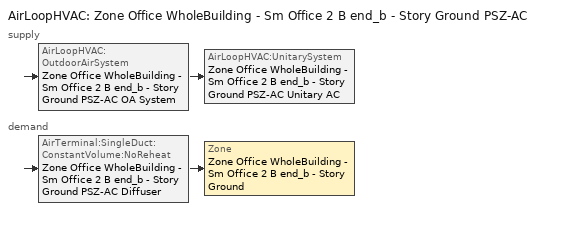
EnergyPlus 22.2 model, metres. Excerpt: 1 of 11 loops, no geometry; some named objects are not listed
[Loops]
AirLoopHVAC 'Zone Office WholeBuilding - Sm Office 2 B end_b - Story Ground PSZ-AC'
 supply: AirLoopHVAC:OutdoorAirSystem 'Zone Office WholeBuilding - Sm Office 2 B end_b - Story Ground PSZ-AC OA System' > AirLoopHVAC:UnitarySystem 'Zone Office WholeBuilding - Sm Office 2 B end_b - Story Ground PSZ-AC Unitary AC'
 demand: AirTerminal:SingleDuct:ConstantVolume:NoReheat 'Zone Office WholeBuilding - Sm Office 2 B end_b - Story Ground PSZ-AC Diffuser' > Zone 'Zone Office WholeBuilding - Sm Office 2 B end_b - Story Ground'
[ZoneControl:Thermostat]
Zone Office WholeBuilding - Sm Office 2 B end_b - Story Ground Thermostat: Zone or ZoneList=Zone Office WholeBuilding - Sm Office 2 B end_b - Story Ground; Control Type Schedule=Zone Office WholeBuilding - Sm Office 2 B end_b - Story Ground Thermostat Schedule; Control 1=Office WholeBuilding - Sm Office 2 - 90.1-2010 Thermostat 5; Temperature Difference Between Cutout And Setpoint {deltaC}=0
[ThermostatSetpoint:DualSetpoint]
Office WholeBuilding - Sm Office 2 - 90.1-2010 Thermostat 5: Heating Setpoint Temperature Schedule=OfficeSmall HTGSETP_SCH_NO_OPTIMUM; Cooling Setpoint Temperature Schedule=OfficeSmall CLGSETP_SCH_NO_OPTIMUM
[AirTerminal:SingleDuct:ConstantVolume:NoReheat]
Zone Office WholeBuilding - Sm Office 2 B end_b - Story Ground PSZ-AC Diffuser: Availability Schedule=Always On Discrete; Maximum Air Flow Rate {m3/s}=AutoSize
[Zone equipment]
Zone Office WholeBuilding - Sm Office 2 B end_b - Story Ground: Zone Office WholeBuilding - Sm Office 2 B end_b - Story Ground PSZ-AC Diffuser
[Sizing:Zone]
Zone Office WholeBuilding - Sm Office 2 B end_b - Story Ground: Zone Cooling Design Supply Air Temperature Input Method=SupplyAirTemperature; Zone Cooling Design Supply Air Temperature {C}=12.7778; Zone Cooling Design Supply Air Temperature Difference {deltaC}=11.11; Zone Heating Design Supply Air Temperature Input Method=SupplyAirTemperature; Zone Heating Design Supply Air Temperature {C}=50; Zone Heating Design Supply Air Temperature Difference {deltaC}=11.11; Zone Cooling Design Supply Air Humidity Ratio {kgWater/kgDryAir}=0.0085; Zone Heating Design Supply Air Humidity Ratio {kgWater/kgDryAir}=0.008; Design Specification Outdoor Air Object=Zone Office WholeBuilding - Sm Office 2 B end_b - Story Ground DSOA Space List; Cooling Design Air Flow Method=DesignDay; Cooling Design Air Flow Rate {m3/s}=0; Cooling Minimum Air Flow per Zone Floor Area {m3/s-m2}=0.000762; Cooling Minimum Air Flow {m3/s}=0; Cooling Minimum Air Flow Fraction=0; Heating Design Air Flow Method=DesignDay; Heating Design Air Flow Rate {m3/s}=0; Heating Maximum Air Flow per Zone Floor Area {m3/s-m2}=0.002032; Heating Maximum Air Flow {m3/s}=0.141576; Heating Maximum Air Flow Fraction=0.3; Account for Dedicated Outdoor Air System=No; Zone Load Sizing Method=Sensible Load Only No Latent Load; Zone Latent Cooling Design Supply Air Humidity Ratio Input Method=HumidityRatioDifference; Zone Cooling Design Supply Air Humidity Ratio Difference {kgWater/kgDryAir}=0.005; Zone Latent Heating Design Supply Air Humidity Ratio Input Method=HumidityRatioDifference; Zone Humidification Design Supply Air Humidity Ratio Difference {kgWater/kgDryAir}=0.005
[Controller:MechanicalVentilation]
Controller Mechanical Ventilation 6: Availability Schedule=Zone Office WholeBuilding - Sm Office 2 B end_b - Story Ground PSZ-AC Occ Sch; Demand Controlled Ventilation=No; System Outdoor Air Method=ZoneSum; Zone or ZoneList Name 1=Zone Office WholeBuilding - Sm Office 2 B end_b - Story Ground; Design Specification Outdoor Air Object Name 1=Office WholeBuilding - Sm Office 2 Ventilation
[DesignSpecification:OutdoorAir]
Office WholeBuilding - Sm Office 2 Ventilation: Outdoor Air Method=Sum; Outdoor Air Flow per Person {m3/s-person}=0; Outdoor Air Flow per Zone Floor Area {m3/s-m2}=0.0004318; Outdoor Air Flow per Zone {m3/s}=0; Outdoor Air Flow Air Changes per Hour {1/hr}=0
[DesignSpecification:OutdoorAir:SpaceList]
Zone Office WholeBuilding - Sm Office 2 B end_b - Story Ground DSOA Space List: Space Name 1=Office WholeBuilding - Sm Office 2 B end_b - Story Ground; Space Design Specification Outdoor Air Object Name 1=Office WholeBuilding - Sm Office 2 Ventilation
[AirLoopHVAC]
Zone Office WholeBuilding - Sm Office 2 B end_b - Story Ground PSZ-AC: Design Supply Air Flow Rate {m3/s}=AutoSize; Design Return Air Flow Fraction of Supply Air Flow=1
[Sizing:System]
Zone Office WholeBuilding - Sm Office 2 B end_b - Story Ground PSZ-AC: Type of Load to Size On=Sensible; Design Outdoor Air Flow Rate {m3/s}=Autosize; Central Heating Maximum System Air Flow Ratio=1; Preheat Design Temperature {C}=7.22222; Preheat Design Humidity Ratio {kgWater/kgDryAir}=0.008; Precool Design Temperature {C}=12.7778; Precool Design Humidity Ratio {kgWater/kgDryAir}=0.008; Central Cooling Design Supply Air Temperature {C}=12.7778; Central Heating Design Supply Air Temperature {C}=50; Type of Zone Sum to Use=Coincident; 100% Outdoor Air in Cooling=No; 100% Outdoor Air in Heating=No; Central Cooling Design Supply Air Humidity Ratio {kgWater/kgDryAir}=0.0085; Central Heating Design Supply Air Humidity Ratio {kgWater/kgDryAir}=0.008; Cooling Supply Air Flow Rate Method=DesignDay; Cooling Supply Air Flow Rate {m3/s}=0; Cooling Supply Air Flow Rate Per Floor Area {m3/s-m2}=0.00996765; Cooling Fraction of Autosized Cooling Supply Air Flow Rate=1; Cooling Supply Air Flow Rate Per Unit Cooling Capacity {m3/s-W}=3.94755e-05; Heating Supply Air Flow Rate Method=DesignDay; Heating Supply Air Flow Rate {m3/s}=0; Heating Supply Air Flow Rate Per Floor Area {m3/s-m2}=0.00996765; Heating Fraction of Autosized Heating Supply Air Flow Rate=1; Heating Fraction of Autosized Cooling Supply Air Flow Rate=1; Heating Supply Air Flow Rate Per Unit Heating Capacity {m3/s-W}=3.15882e-05; System Outdoor Air Method=ZoneSum; Zone Maximum Outdoor Air Fraction=1; Cooling Design Capacity Method=CoolingDesignCapacity; Cooling Design Capacity {W}=Autosize; Cooling Design Capacity Per Floor Area {W/m2}=234.7; Fraction of Autosized Cooling Design Capacity=1; Heating Design Capacity Method=HeatingDesignCapacity; Heating Design Capacity {W}=Autosize; Heating Design Capacity Per Floor Area {W/m2}=157; Fraction of Autosized Heating Design Capacity=1; Central Cooling Capacity Control Method=OnOff; Occupant Diversity=Autosize
[Controller:OutdoorAir]
Zone Office WholeBuilding - Sm Office 2 B end_b - Story Ground PSZ-AC OA System Controller: Minimum Outdoor Air Flow Rate {m3/s}=Autosize; Maximum Outdoor Air Flow Rate {m3/s}=Autosize; Economizer Control Type=NoEconomizer; Economizer Control Action Type=ModulateFlow; Economizer Maximum Limit Dry-Bulb Temperature {C}=28; Economizer Maximum Limit Enthalpy {J/kg}=64000; Lockout Type=LockoutWithHeating; Minimum Limit Type=FixedMinimum; Minimum Outdoor Air Schedule=Zone Office WholeBuilding - Sm Office 2 B end_b - Story Ground PSZ-AC Occ Sch; Maximum Fraction of Outdoor Air Schedule=ZoneOfficeWholeBuildingSmOffice2BendbStoryGroundPSZACmaxOASch; Mechanical Ventilation Controller=Controller Mechanical Ventilation 6; High Humidity Control=No; Control High Indoor Humidity Based on Outdoor Humidity Ratio=Yes; Heat Recovery Bypass Control Type=BypassWhenWithinEconomizerLimits
[SetpointManager:MixedAir]
Zone Office WholeBuilding - Sm Office 2 B end_b - Story Ground PSZ-AC Mixed Air Node OS Default SPM: Control Variable=Temperature; Setpoint Node or NodeList=Zone Office WholeBuilding - Sm Office 2 B end_b - Story Ground PSZ-AC Mixed Air Node
[AirLoopHVAC:UnitarySystem]
Zone Office WholeBuilding - Sm Office 2 B end_b - Story Ground PSZ-AC Unitary AC: Control Type=Load; Controlling Zone or Thermostat Location=Zone Office WholeBuilding - Sm Office 2 B end_b - Story Ground; Dehumidification Control Type=None; Availability Schedule=Outage Availability Schedule; Supply Fan=Zone Office WholeBuilding - Sm Office 2 B end_b - Story Ground PSZ-AC Fan; Fan Placement=DrawThrough; Supply Air Fan Operating Mode Schedule=Zone Office WholeBuilding - Sm Office 2 B end_b - Story Ground PSZ-AC Occ Sch; Heating Coil=Zone Office WholeBuilding - Sm Office 2 B end_b - Story Ground PSZ-AC Gas Htg Coil 29kBtu/hr 0.8 Thermal Eff; DX Heating Coil Sizing Ratio=1; Cooling Coil=Zone Office WholeBuilding - Sm Office 2 B end_b - Story Ground PSZ-AC 1spd DX AC Clg Coil 12kBtu/hr 13.0SEER; Use DOAS DX Cooling Coil=No; Minimum Supply Air Temperature {C}=2; Latent Load Control=SensibleOnlyLoadControl; Supplemental Heating Coil=Zone Office WholeBuilding - Sm Office 2 B end_b - Story Ground PSZ-AC No Heat; Cooling Supply Air Flow Rate {m3/s}=Autosize; Heating Supply Air Flow Rate {m3/s}=Autosize; No Load Supply Air Flow Rate {m3/s}=Autosize; Maximum Supply Air Temperature {C}=80; Maximum Outdoor Dry-Bulb Temperature for Supplemental Heater Operation {C}=21; Maximum Cycling Rate {cycles/hr}=2.5; Heat Pump Time Constant {s}=60; Fraction of On-Cycle Power Use=0.01; Heat Pump Fan Delay Time {s}=60; Ancillary On-Cycle Electric Power {W}=0; Ancillary Off-Cycle Electric Power {W}=0
[Fan:OnOff]
Zone Office WholeBuilding - Sm Office 2 B end_b - Story Ground PSZ-AC Fan: Availability Schedule=Always On Discrete; Fan Total Efficiency=0.55575; Pressure Rise {Pa}=622.722; Maximum Flow Rate {m3/s}=Autosize; Motor Efficiency=0.855; Motor In Airstream Fraction=1; Fan Power Ratio Function of Speed Ratio Curve=Fan On Off Power Curve 5; Fan Efficiency Ratio Function of Speed Ratio Curve=Fan On Off Efficiency Curve 5
[Coil:Heating:Fuel]
Zone Office WholeBuilding - Sm Office 2 B end_b - Story Ground PSZ-AC Gas Htg Coil 29kBtu/hr 0.8 Thermal Eff: Availability Schedule=Always On Discrete; Fuel Type=NaturalGas; Burner Efficiency=0.8; Nominal Capacity {W}=AutoSize; Parasitic Electric Load {W}=0; Parasitic Fuel Load {W}=0
[Coil:Cooling:DX:SingleSpeed]
Zone Office WholeBuilding - Sm Office 2 B end_b - Story Ground PSZ-AC 1spd DX AC Clg Coil 12kBtu/hr 13.0SEER: Availability Schedule=Always On Discrete; Gross Rated Total Cooling Capacity {W}=Autosize; Gross Rated Sensible Heat Ratio=Autosize; Gross Rated Cooling COP {W/W}=3.91157; Rated Air Flow Rate {m3/s}=Autosize; Rated Evaporator Fan Power Per Volume Flow Rate 2017 {W/(m3/s)}=773.3; Rated Evaporator Fan Power Per Volume Flow Rate 2023 {W/(m3/s)}=934.4; Total Cooling Capacity Function of Temperature Curve=PSZ-Fine Storage DX Coil Cap-FT; Total Cooling Capacity Function of Flow Fraction Curve=DX Coil Cap-FF; Energy Input Ratio Function of Temperature Curve=PSZ-AC DX Coil EIR-FT; Energy Input Ratio Function of Flow Fraction Curve=Split DX Coil EIR-FF; Part Load Fraction Correlation Curve=HPACCOOLPLFFPLR; Minimum Outdoor Dry-Bulb Temperature for Compressor Operation {C}=-25; Nominal Time for Condensate Removal to Begin {s}=0; Ratio of Initial Moisture Evaporation Rate and Steady State Latent Capacity=0; Maximum Cycling Rate {cycles/hr}=0; Latent Capacity Time Constant {s}=0; Condenser Type=AirCooled; Evaporative Condenser Effectiveness=0.9; Evaporative Condenser Air Flow Rate {m3/s}=Autosize; Evaporative Condenser Pump Rated Power Consumption {W}=Autosize; Crankcase Heater Capacity {W}=0; Maximum Outdoor Dry-Bulb Temperature for Crankcase Heater Operation {C}=10; Basin Heater Capacity {W/K}=0; Basin Heater Setpoint Temperature {C}=2
[Coil:Heating:Electric]
Zone Office WholeBuilding - Sm Office 2 B end_b - Story Ground PSZ-AC No Heat: Availability Schedule=Always Off Discrete; Efficiency=1; Nominal Capacity {W}=0
[SetpointManager:SingleZone:Reheat]
Zone Office WholeBuilding - Sm Office 2 B end_b - Story Ground Setpoint Manager SZ Reheat: Control Variable=Temperature; Minimum Supply Air Temperature {C}=12.7778; Maximum Supply Air Temperature {C}=50; Control Zone=Zone Office WholeBuilding - Sm Office 2 B end_b - Story Ground; Setpoint Node or NodeList=Zone Office WholeBuilding - Sm Office 2 B end_b - Story Ground PSZ-AC Supply Outlet Node
[Schedule:Day:Interval]
OfficeSmall HTGSETP_SCH_NO_OPTIMUM Default; autogen OfficeSmall HTGSETP_SCH_NO_OPTIMUM 0_day_sch: Average, 06:00, 18.3368, 19:00, 18.3368, 24:00, 18.3368
Schedule Day 241: No, 01:00, 3.0562, 02:00, 6.11233, 03:00, 9.16845, 04:00, 12.2246, 05:00, 15.2807, 06:00, 18.3368, 07:00, 18.3368, 08:00, 18.3368, 09:00, 18.3368, 10:00, 18.3368, 11:00, 18.3368, 12:00, 18.3368, 13:00, 18.3368, 14:00, 18.3368, 15:00, 18.3368, 16:00, 18.3368, 17:00, 0, 18:00, 0, 19:00, 0, 20:00, 0, 21:00, 0, 22:00, 0, 23:00, 0, 24:00, 0
Schedule Day 242; Schedule Day 243; Schedule Day 244; Schedule Day 245; Schedule Day 246; Schedule Day 247; Schedule Day 210; Schedule Day 211; Schedule Day 212; Schedule Day 213; Schedule Day 214; Schedule Day 215; Schedule Day 162; Schedule Day 163; Schedule Day 164; Schedule Day 165; Schedule Day 166; Schedule Day 167; Schedule Day 34; Schedule Day 35; Schedule Day 36; Schedule Day 37; Schedule Day 38; Schedule Day 39: No, 01:00, 0, 02:00, 0, 03:00, 0, 04:00, 0, 05:00, 0, 06:00, 0, 07:00, 0, 08:00, 0, 09:00, 0, 10:00, 0, 11:00, 0, 12:00, 0, 13:00, 0, 14:00, 0, 15:00, 0, 16:00, 0, 17:00, 0, 18:00, 0, 19:00, 0, 20:00, 0, 21:00, 0, 22:00, 0, 23:00, 0, 24:00, 0
Schedule Day 248: No, 01:00, 0, 02:00, 0, 03:00, 0, 04:00, 0, 05:00, 0, 06:00, 0, 07:00, 0, 08:00, 0, 09:00, 0, 10:00, 0, 11:00, 0, 12:00, 0, 13:00, 0, 14:00, 0, 15:00, 0, 16:00, 0, 17:00, 18.3368, 18:00, 18.3368, 19:00, 18.3368, 20:00, 18.3368, 21:00, 18.3368, 22:00, 18.3368, 23:00, 18.3368, 24:00, 18.3368
OfficeSmall HTGSETP_SCH_NO_OPTIMUM Summer Design Day: No, 24:00, 15.56
OfficeSmall HTGSETP_SCH_NO_OPTIMUM Winter Design Day: No, 24:00, 21.11
OfficeSmall CLGSETP_SCH_NO_OPTIMUM Default: Average, 04:30, 69.3215, 24:00, 70.498
Schedule Day 209: No, 01:00, 15.4051, 02:00, 30.8098, 03:00, 46.2145, 04:00, 61.6192, 05:00, 69.3517, 06:00, 69.412, 07:00, 69.4723, 08:00, 69.5327, 09:00, 69.593, 10:00, 69.6533, 11:00, 69.7137, 12:00, 69.774, 13:00, 69.8343, 14:00, 69.8947, 15:00, 69.955, 16:00, 70.0153, 17:00, 0, 18:00, 0, 19:00, 0, 20:00, 0, 21:00, 0, 22:00, 0, 23:00, 0, 24:00, 0
Schedule Day 216: No, 01:00, 0, 02:00, 0, 03:00, 0, 04:00, 0, 05:00, 0, 06:00, 0, 07:00, 0, 08:00, 0, 09:00, 0, 10:00, 0, 11:00, 0, 12:00, 0, 13:00, 0, 14:00, 0, 15:00, 0, 16:00, 0, 17:00, 70.0756, 18:00, 70.136, 19:00, 70.1963, 20:00, 70.2566, 21:00, 70.317, 22:00, 70.3773, 23:00, 70.4376, 24:00, 70.498
OfficeSmall CLGSETP_SCH_NO_OPTIMUM Summer Design Day: No, 24:00, 23.89
OfficeSmall CLGSETP_SCH_NO_OPTIMUM Winter Design Day: No, 24:00, 29.44
Zone Office WholeBuilding - Sm Office 2 B end_b - Story Ground PSZ-AC Occ Sch Sunday; Zone Office WholeBuilding - Sm Office 2 B end_b - Story Ground PSZ-AC Occ Sch Default; Zone Office WholeBuilding - Sm Office 2 B end_b - Story Ground PSZ-AC Occ Sch Summer Design Day; Zone Office WholeBuilding - Sm Office 2 B end_b - Story Ground PSZ-AC Occ Sch Winter Design Day: No, 24:00, 1
Schedule Day 161: No, 01:00, 1, 02:00, 1, 03:00, 1, 04:00, 1, 05:00, 1, 06:00, 1, 07:00, 1, 08:00, 1, 09:00, 1, 10:00, 1, 11:00, 1, 12:00, 1, 13:00, 1, 14:00, 1, 15:00, 1, 16:00, 1, 17:00, 0, 18:00, 0, 19:00, 0, 20:00, 0, 21:00, 0, 22:00, 0, 23:00, 0, 24:00, 0
Schedule Day 168: No, 01:00, 0, 02:00, 0, 03:00, 0, 04:00, 0, 05:00, 0, 06:00, 0, 07:00, 0, 08:00, 0, 09:00, 0, 10:00, 0, 11:00, 0, 12:00, 0, 13:00, 0, 14:00, 0, 15:00, 0, 16:00, 0, 17:00, 1, 18:00, 1, 19:00, 1, 20:00, 1, 21:00, 1, 22:00, 1, 23:00, 1, 24:00, 1
Schedule Day 33: No, 01:00, 0.7, 02:00, 0.7, 03:00, 0.7, 04:00, 0.7, 05:00, 0.7, 06:00, 0.7, 07:00, 0.7, 08:00, 0.7, 09:00, 0.7, 10:00, 0.7, 11:00, 0.7, 12:00, 0.7, 13:00, 0.7, 14:00, 0.7, 15:00, 0.7, 16:00, 0.7, 17:00, 0, 18:00, 0, 19:00, 0, 20:00, 0, 21:00, 0, 22:00, 0, 23:00, 0, 24:00, 0
Schedule Day 40: No, 01:00, 0, 02:00, 0, 03:00, 0, 04:00, 0, 05:00, 0, 06:00, 0, 07:00, 0, 08:00, 0, 09:00, 0, 10:00, 0, 11:00, 0, 12:00, 0, 13:00, 0, 14:00, 0, 15:00, 0, 16:00, 0, 17:00, 0.7, 18:00, 0.7, 19:00, 0.7, 20:00, 0.7, 21:00, 0.7, 22:00, 0.7, 23:00, 0.7, 24:00, 0.7
ZoneOfficeWholeBuildingSmOffice2BendbStoryGroundPSZACmaxOASchDefault: No, 24:00, 0.7
[Schedule:Week:Daily]
OfficeSmall HTGSETP_SCH_NO_OPTIMUM Week Rule - Jan1-Mar4: OfficeSmall HTGSETP_SCH_NO_OPTIMUM Default, autogen OfficeSmall HTGSETP_SCH_NO_OPTIMUM 0_day_sch, OfficeSmall HTGSETP_SCH_NO_OPTIMUM Default, OfficeSmall HTGSETP_SCH_NO_OPTIMUM Default, OfficeSmall HTGSETP_SCH_NO_OPTIMUM Default, OfficeSmall HTGSETP_SCH_NO_OPTIMUM Default, OfficeSmall HTGSETP_SCH_NO_OPTIMUM Default, OfficeSmall HTGSETP_SCH_NO_OPTIMUM Default, OfficeSmall HTGSETP_SCH_NO_OPTIMUM Summer Design Day, OfficeSmall HTGSETP_SCH_NO_OPTIMUM Winter Design Day, OfficeSmall HTGSETP_SCH_NO_OPTIMUM Default, OfficeSmall HTGSETP_SCH_NO_OPTIMUM Default
OfficeSmall HTGSETP_SCH_NO_OPTIMUM Week Rule - Mar5-Oct28; OfficeSmall HTGSETP_SCH_NO_OPTIMUM Week Rule - Nov12-Dec31: autogen OfficeSmall HTGSETP_SCH_NO_OPTIMUM 0_day_sch, OfficeSmall HTGSETP_SCH_NO_OPTIMUM Default, OfficeSmall HTGSETP_SCH_NO_OPTIMUM Default, OfficeSmall HTGSETP_SCH_NO_OPTIMUM Default, OfficeSmall HTGSETP_SCH_NO_OPTIMUM Default, OfficeSmall HTGSETP_SCH_NO_OPTIMUM Default, OfficeSmall HTGSETP_SCH_NO_OPTIMUM Default, OfficeSmall HTGSETP_SCH_NO_OPTIMUM Default, OfficeSmall HTGSETP_SCH_NO_OPTIMUM Summer Design Day, OfficeSmall HTGSETP_SCH_NO_OPTIMUM Winter Design Day, OfficeSmall HTGSETP_SCH_NO_OPTIMUM Default, OfficeSmall HTGSETP_SCH_NO_OPTIMUM Default
OfficeSmall HTGSETP_SCH_NO_OPTIMUM Week Rule - Oct29-Nov4: autogen OfficeSmall HTGSETP_SCH_NO_OPTIMUM 0_day_sch, OfficeSmall HTGSETP_SCH_NO_OPTIMUM Default, Schedule Day 241, Schedule Day 242, Schedule Day 243, Schedule Day 244, Schedule Day 245, OfficeSmall HTGSETP_SCH_NO_OPTIMUM Default, OfficeSmall HTGSETP_SCH_NO_OPTIMUM Summer Design Day, OfficeSmall HTGSETP_SCH_NO_OPTIMUM Winter Design Day, OfficeSmall HTGSETP_SCH_NO_OPTIMUM Default, OfficeSmall HTGSETP_SCH_NO_OPTIMUM Default
OfficeSmall HTGSETP_SCH_NO_OPTIMUM Week Rule - Nov5-Nov11: Schedule Day 246, Schedule Day 247, Schedule Day 248, OfficeSmall HTGSETP_SCH_NO_OPTIMUM Default, OfficeSmall HTGSETP_SCH_NO_OPTIMUM Default, OfficeSmall HTGSETP_SCH_NO_OPTIMUM Default, OfficeSmall HTGSETP_SCH_NO_OPTIMUM Default, OfficeSmall HTGSETP_SCH_NO_OPTIMUM Default, OfficeSmall HTGSETP_SCH_NO_OPTIMUM Summer Design Day, OfficeSmall HTGSETP_SCH_NO_OPTIMUM Winter Design Day, OfficeSmall HTGSETP_SCH_NO_OPTIMUM Default, OfficeSmall HTGSETP_SCH_NO_OPTIMUM Default
OfficeSmall CLGSETP_SCH_NO_OPTIMUM Week Rule - Jan1-Oct28; OfficeSmall CLGSETP_SCH_NO_OPTIMUM Week Rule - Nov12-Dec31: OfficeSmall CLGSETP_SCH_NO_OPTIMUM Default, OfficeSmall CLGSETP_SCH_NO_OPTIMUM Default, OfficeSmall CLGSETP_SCH_NO_OPTIMUM Default, OfficeSmall CLGSETP_SCH_NO_OPTIMUM Default, OfficeSmall CLGSETP_SCH_NO_OPTIMUM Default, OfficeSmall CLGSETP_SCH_NO_OPTIMUM Default, OfficeSmall CLGSETP_SCH_NO_OPTIMUM Default, OfficeSmall CLGSETP_SCH_NO_OPTIMUM Default, OfficeSmall CLGSETP_SCH_NO_OPTIMUM Summer Design Day, OfficeSmall CLGSETP_SCH_NO_OPTIMUM Winter Design Day, OfficeSmall CLGSETP_SCH_NO_OPTIMUM Default, OfficeSmall CLGSETP_SCH_NO_OPTIMUM Default
OfficeSmall CLGSETP_SCH_NO_OPTIMUM Week Rule - Oct29-Nov4: OfficeSmall CLGSETP_SCH_NO_OPTIMUM Default, OfficeSmall CLGSETP_SCH_NO_OPTIMUM Default, Schedule Day 209, Schedule Day 210, Schedule Day 211, Schedule Day 212, Schedule Day 213, OfficeSmall CLGSETP_SCH_NO_OPTIMUM Default, OfficeSmall CLGSETP_SCH_NO_OPTIMUM Summer Design Day, OfficeSmall CLGSETP_SCH_NO_OPTIMUM Winter Design Day, OfficeSmall CLGSETP_SCH_NO_OPTIMUM Default, OfficeSmall CLGSETP_SCH_NO_OPTIMUM Default
OfficeSmall CLGSETP_SCH_NO_OPTIMUM Week Rule - Nov5-Nov11: Schedule Day 214, Schedule Day 215, Schedule Day 216, OfficeSmall CLGSETP_SCH_NO_OPTIMUM Default, OfficeSmall CLGSETP_SCH_NO_OPTIMUM Default, OfficeSmall CLGSETP_SCH_NO_OPTIMUM Default, OfficeSmall CLGSETP_SCH_NO_OPTIMUM Default, OfficeSmall CLGSETP_SCH_NO_OPTIMUM Default, OfficeSmall CLGSETP_SCH_NO_OPTIMUM Summer Design Day, OfficeSmall CLGSETP_SCH_NO_OPTIMUM Winter Design Day, OfficeSmall CLGSETP_SCH_NO_OPTIMUM Default, OfficeSmall CLGSETP_SCH_NO_OPTIMUM Default
Zone Office WholeBuilding - Sm Office 2 B end_b - Story Ground PSZ-AC Occ Sch Week Rule - Jan1-Oct28; Zone Office WholeBuilding - Sm Office 2 B end_b - Story Ground PSZ-AC Occ Sch Week Rule - Nov12-Dec31: Zone Office WholeBuilding - Sm Office 2 B end_b - Story Ground PSZ-AC Occ Sch Sunday, Zone Office WholeBuilding - Sm Office 2 B end_b - Story Ground PSZ-AC Occ Sch Sunday, Zone Office WholeBuilding - Sm Office 2 B end_b - Story Ground PSZ-AC Occ Sch Sunday, Zone Office WholeBuilding - Sm Office 2 B end_b - Story Ground PSZ-AC Occ Sch Sunday, Zone Office WholeBuilding - Sm Office 2 B end_b - Story Ground PSZ-AC Occ Sch Default, Zone Office WholeBuilding - Sm Office 2 B end_b - Story Ground PSZ-AC Occ Sch Sunday, Zone Office WholeBuilding - Sm Office 2 B end_b - Story Ground PSZ-AC Occ Sch Sunday, Zone Office WholeBuilding - Sm Office 2 B end_b - Story Ground PSZ-AC Occ Sch Default, Zone Office WholeBuilding - Sm Office 2 B end_b - Story Ground PSZ-AC Occ Sch Summer Design Day, Zone Office WholeBuilding - Sm Office 2 B end_b - Story Ground PSZ-AC Occ Sch Winter Design Day, Zone Office WholeBuilding - Sm Office 2 B end_b - Story Ground PSZ-AC Occ Sch Default, Zone Office WholeBuilding - Sm Office 2 B end_b - Story Ground PSZ-AC Occ Sch Default
Zone Office WholeBuilding - Sm Office 2 B end_b - Story Ground PSZ-AC Occ Sch Week Rule - Oct29-Nov4: Zone Office WholeBuilding - Sm Office 2 B end_b - Story Ground PSZ-AC Occ Sch Sunday, Zone Office WholeBuilding - Sm Office 2 B end_b - Story Ground PSZ-AC Occ Sch Sunday, Schedule Day 161, Schedule Day 162, Schedule Day 163, Schedule Day 164, Schedule Day 165, Zone Office WholeBuilding - Sm Office 2 B end_b - Story Ground PSZ-AC Occ Sch Default, Zone Office WholeBuilding - Sm Office 2 B end_b - Story Ground PSZ-AC Occ Sch Summer Design Day, Zone Office WholeBuilding - Sm Office 2 B end_b - Story Ground PSZ-AC Occ Sch Winter Design Day, Zone Office WholeBuilding - Sm Office 2 B end_b - Story Ground PSZ-AC Occ Sch Default, Zone Office WholeBuilding - Sm Office 2 B end_b - Story Ground PSZ-AC Occ Sch Default
Zone Office WholeBuilding - Sm Office 2 B end_b - Story Ground PSZ-AC Occ Sch Week Rule - Nov5-Nov11: Schedule Day 166, Schedule Day 167, Schedule Day 168, Zone Office WholeBuilding - Sm Office 2 B end_b - Story Ground PSZ-AC Occ Sch Sunday, Zone Office WholeBuilding - Sm Office 2 B end_b - Story Ground PSZ-AC Occ Sch Default, Zone Office WholeBuilding - Sm Office 2 B end_b - Story Ground PSZ-AC Occ Sch Sunday, Zone Office WholeBuilding - Sm Office 2 B end_b - Story Ground PSZ-AC Occ Sch Sunday, Zone Office WholeBuilding - Sm Office 2 B end_b - Story Ground PSZ-AC Occ Sch Default, Zone Office WholeBuilding - Sm Office 2 B end_b - Story Ground PSZ-AC Occ Sch Summer Design Day, Zone Office WholeBuilding - Sm Office 2 B end_b - Story Ground PSZ-AC Occ Sch Winter Design Day, Zone Office WholeBuilding - Sm Office 2 B end_b - Story Ground PSZ-AC Occ Sch Default, Zone Office WholeBuilding - Sm Office 2 B end_b - Story Ground PSZ-AC Occ Sch Default
ZoneOfficeWholeBuildingSmOffice2BendbStoryGroundPSZACmaxOASch Week Rule - Jan1-Oct28; ZoneOfficeWholeBuildingSmOffice2BendbStoryGroundPSZACmaxOASch Week Rule - Nov12-Dec31: ZoneOfficeWholeBuildingSmOffice2BendbStoryGroundPSZACmaxOASchDefault, ZoneOfficeWholeBuildingSmOffice2BendbStoryGroundPSZACmaxOASchDefault, ZoneOfficeWholeBuildingSmOffice2BendbStoryGroundPSZACmaxOASchDefault, ZoneOfficeWholeBuildingSmOffice2BendbStoryGroundPSZACmaxOASchDefault, ZoneOfficeWholeBuildingSmOffice2BendbStoryGroundPSZACmaxOASchDefault, ZoneOfficeWholeBuildingSmOffice2BendbStoryGroundPSZACmaxOASchDefault, ZoneOfficeWholeBuildingSmOffice2BendbStoryGroundPSZACmaxOASchDefault, ZoneOfficeWholeBuildingSmOffice2BendbStoryGroundPSZACmaxOASchDefault, ZoneOfficeWholeBuildingSmOffice2BendbStoryGroundPSZACmaxOASchDefault, ZoneOfficeWholeBuildingSmOffice2BendbStoryGroundPSZACmaxOASchDefault, ZoneOfficeWholeBuildingSmOffice2BendbStoryGroundPSZACmaxOASchDefault, ZoneOfficeWholeBuildingSmOffice2BendbStoryGroundPSZACmaxOASchDefault
ZoneOfficeWholeBuildingSmOffice2BendbStoryGroundPSZACmaxOASch Week Rule - Oct29-Nov4: ZoneOfficeWholeBuildingSmOffice2BendbStoryGroundPSZACmaxOASchDefault, ZoneOfficeWholeBuildingSmOffice2BendbStoryGroundPSZACmaxOASchDefault, Schedule Day 33, Schedule Day 34, Schedule Day 35, Schedule Day 36, Schedule Day 37, ZoneOfficeWholeBuildingSmOffice2BendbStoryGroundPSZACmaxOASchDefault, ZoneOfficeWholeBuildingSmOffice2BendbStoryGroundPSZACmaxOASchDefault, ZoneOfficeWholeBuildingSmOffice2BendbStoryGroundPSZACmaxOASchDefault, ZoneOfficeWholeBuildingSmOffice2BendbStoryGroundPSZACmaxOASchDefault, ZoneOfficeWholeBuildingSmOffice2BendbStoryGroundPSZACmaxOASchDefault
ZoneOfficeWholeBuildingSmOffice2BendbStoryGroundPSZACmaxOASch Week Rule - Nov5-Nov11: Schedule Day 38, Schedule Day 39, Schedule Day 40, ZoneOfficeWholeBuildingSmOffice2BendbStoryGroundPSZACmaxOASchDefault, ZoneOfficeWholeBuildingSmOffice2BendbStoryGroundPSZACmaxOASchDefault, ZoneOfficeWholeBuildingSmOffice2BendbStoryGroundPSZACmaxOASchDefault, ZoneOfficeWholeBuildingSmOffice2BendbStoryGroundPSZACmaxOASchDefault, ZoneOfficeWholeBuildingSmOffice2BendbStoryGroundPSZACmaxOASchDefault, ZoneOfficeWholeBuildingSmOffice2BendbStoryGroundPSZACmaxOASchDefault, ZoneOfficeWholeBuildingSmOffice2BendbStoryGroundPSZACmaxOASchDefault, ZoneOfficeWholeBuildingSmOffice2BendbStoryGroundPSZACmaxOASchDefault, ZoneOfficeWholeBuildingSmOffice2BendbStoryGroundPSZACmaxOASchDefault
[Schedule:Year]
OfficeSmall HTGSETP_SCH_NO_OPTIMUM: OfficeSmall HTGSETP_SCH_NO_OPTIMUM Week Rule - Jan1-Mar4, 1, 1, 3, 4, OfficeSmall HTGSETP_SCH_NO_OPTIMUM Week Rule - Mar5-Oct28, 3, 5, 10, 28, OfficeSmall HTGSETP_SCH_NO_OPTIMUM Week Rule - Oct29-Nov4, 10, 29, 11, 4, OfficeSmall HTGSETP_SCH_NO_OPTIMUM Week Rule - Nov5-Nov11, 11, 5, 11, 11, OfficeSmall HTGSETP_SCH_NO_OPTIMUM Week Rule - Nov12-Dec31, 11, 12, 12, 31
OfficeSmall CLGSETP_SCH_NO_OPTIMUM: OfficeSmall CLGSETP_SCH_NO_OPTIMUM Week Rule - Jan1-Oct28, 1, 1, 10, 28, OfficeSmall CLGSETP_SCH_NO_OPTIMUM Week Rule - Oct29-Nov4, 10, 29, 11, 4, OfficeSmall CLGSETP_SCH_NO_OPTIMUM Week Rule - Nov5-Nov11, 11, 5, 11, 11, OfficeSmall CLGSETP_SCH_NO_OPTIMUM Week Rule - Nov12-Dec31, 11, 12, 12, 31
Zone Office WholeBuilding - Sm Office 2 B end_b - Story Ground PSZ-AC Occ Sch: Zone Office WholeBuilding - Sm Office 2 B end_b - Story Ground PSZ-AC Occ Sch Week Rule - Jan1-Oct28, 1, 1, 10, 28, Zone Office WholeBuilding - Sm Office 2 B end_b - Story Ground PSZ-AC Occ Sch Week Rule - Oct29-Nov4, 10, 29, 11, 4, Zone Office WholeBuilding - Sm Office 2 B end_b - Story Ground PSZ-AC Occ Sch Week Rule - Nov5-Nov11, 11, 5, 11, 11, Zone Office WholeBuilding - Sm Office 2 B end_b - Story Ground PSZ-AC Occ Sch Week Rule - Nov12-Dec31, 11, 12, 12, 31
ZoneOfficeWholeBuildingSmOffice2BendbStoryGroundPSZACmaxOASch: ZoneOfficeWholeBuildingSmOffice2BendbStoryGroundPSZACmaxOASch Week Rule - Jan1-Oct28, 1, 1, 10, 28, ZoneOfficeWholeBuildingSmOffice2BendbStoryGroundPSZACmaxOASch Week Rule - Oct29-Nov4, 10, 29, 11, 4, ZoneOfficeWholeBuildingSmOffice2BendbStoryGroundPSZACmaxOASch Week Rule - Nov5-Nov11, 11, 5, 11, 11, ZoneOfficeWholeBuildingSmOffice2BendbStoryGroundPSZACmaxOASch Week Rule - Nov12-Dec31, 11, 12, 12, 31
[Schedule:Compact]
Zone Office WholeBuilding - Sm Office 2 B end_b - Story Ground Thermostat Schedule: Through: 12/31, For: AllDays, Until: 24:00, 4
Outage Availability Schedule: Through: 01/01, For: AllDays, Until: 24:00, 1, Through: 01/02, For: AllDays, Until: 24:00, 1, Through: 01/03, For: AllDays, Until: 24:00, 1, Through: 01/04, For: AllDays, Until: 24:00, 1, Through: 01/05, For: AllDays, Until: 24:00, 1, Through: 01/06, For: AllDays, Until: 24:00, 1, Through: 01/07, For: AllDays, Until: 24:00, 1, Through: 01/08, For: AllDays, Until: 24:00, 1, Through: 01/09, For: AllDays, Until: 24:00, 1, Through: 01/10, For: AllDays, Until: 24:00, 1, Through: 01/11, For: AllDays, Until: 24:00, 1, Through: 01/12, For: AllDays, Until: 24:00, 1, Through: 01/13, For: AllDays, Until: 24:00, 1, Through: 01/14, For: AllDays, Until: 24:00, 1, Through: 01/15, For: AllDays, Until: 24:00, 1, Through: 01/16, For: AllDays, Until: 24:00, 1, Through: 01/17, For: AllDays, Until: 24:00, 1, Through: 01/18, For: AllDays, Until: 24:00, 1, Through: 01/19, For: AllDays, Until: 24:00, 1, Through: 01/20, For: AllDays, Until: 24:00, 1, Through: 01/21, For: AllDays, Until: 24:00, 1, Through: 01/22, For: AllDays, Until: 24:00, 1, Through: 01/23, For: AllDays, Until: 24:00, 1, Through: 01/24, For: AllDays, Until: 24:00, 1, Through: 01/25, For: AllDays, Until: 24:00, 1, Through: 01/26, For: AllDays, Until: 24:00, 1, Through: 01/27, For: AllDays, Until: 24:00, 1, Through: 01/28, For: AllDays, Until: 24:00, 1, Through: 01/29, For: AllDays, Until: 24:00, 1, Through: 01/30, For: AllDays, Until: 24:00, 1, Through: 01/31, For: AllDays, Until: 24:00, 1, Through: 02/01, For: AllDays, Until: 24:00, 1, Through: 02/02, For: AllDays, Until: 24:00, 1, Through: 02/03, For: AllDays, Until: 24:00, 1, Through: 02/04, For: AllDays, Until: 24:00, 1, Through: 02/05, For: AllDays, Until: 24:00, 1, Through: 02/06, For: AllDays, Until: 24:00, 1, Through: 02/07, For: AllDays, Until: 24:00, 1, Through: 02/08, For: AllDays, Until: 24:00, 1, Through: 02/09, For: AllDays, Until: 24:00, 1, Through: 02/10, For: AllDays, Until: 24:00, 1, Through: 02/11, For: AllDays, Until: 24:00, 1, Through: 02/12, For: AllDays, Until: 24:00, 1, Through: 02/13, For: AllDays, Until: 24:00, 1, Through: 02/14, For: AllDays, Until: 24:00, 1, Through: 02/15, For: AllDays, Until: 24:00, 1, Through: 02/16, For: AllDays, Until: 24:00, 1, Through: 02/17, For: AllDays, Until: 24:00, 1, Through: 02/18, For: AllDays, Until: 24:00, 1, Through: 02/19, For: AllDays, Until: 24:00, 1, Through: 02/20, For: AllDays, Until: 24:00, 1, Through: 02/21, For: AllDays, Until: 24:00, 1, Through: 02/22, For: AllDays, Until: 24:00, 1, Through: 02/23, For: AllDays, Until: 24:00, 1, Through: 02/24, For: AllDays, Until: 24:00, 1, Through: 02/25, For: AllDays, Until: 24:00, 1, Through: 02/26, For: AllDays, Until: 24:00, 1, Through: 02/27, For: AllDays, Until: 24:00, 1, Through: 02/28, For: AllDays, Until: 24:00, 1, Through: 03/01, For: AllDays, Until: 24:00, 1, Through: 03/02, For: AllDays, Until: 24:00, 1, Through: 03/03, For: AllDays, Until: 24:00, 1, Through: 03/04, For: AllDays, Until: 24:00, 1, Through: 03/05, For: AllDays, Until: 24:00, 1, Through: 03/06, For: AllDays, Until: 24:00, 1, Through: 03/07, For: AllDays, Until: 24:00, 1, Through: 03/08, For: AllDays, Until: 24:00, 1, Through: 03/09, For: AllDays, Until: 24:00, 1, Through: 03/10, For: AllDays, Until: 24:00, 1, Through: 03/11, For: AllDays, Until: 24:00, 1, Through: 03/12, For: AllDays, Until: 24:00, 1, Through: 03/13, For: AllDays, Until: 24:00, 1, Through: 03/14, For: AllDays, Until: 24:00, 1, Through: 03/15, For: AllDays, Until: 24:00, 1, Through: 03/16, For: AllDays, Until: 24:00, 1, Through: 03/17, For: AllDays, Until: 24:00, 1, Through: 03/18, For: AllDays, Until: 24:00, 1, Through: 03/19, For: AllDays, Until: 24:00, 1, Through: 03/20, For: AllDays, Until: 24:00, 1, Through: 03/21, For: AllDays, Until: 24:00, 1, Through: 03/22, For: AllDays, Until: 24:00, 1, Through: 03/23, For: AllDays, Until: 24:00, 1, Through: 03/24, For: AllDays, Until: 24:00, 1, Through: 03/25, For: AllDays, Until: 24:00, 1, Through: 03/26, For: AllDays, Until: 24:00, 1, Through: 03/27, For: AllDays, Until: 24:00, 1, Through: 03/28, For: AllDays, Until: 24:00, 1, Through: 03/29, For: AllDays, Until: 24:00, 1, Through: 03/30, For: AllDays, Until: 24:00, 1, Through: 03/31, For: AllDays, Until: 24:00, 1, Through: 04/01, For: AllDays, Until: 24:00, 1, Through: 04/02, For: AllDays, Until: 24:00, 1, Through: 04/03, For: AllDays, Until: 24:00, 1, Through: 04/04, For: AllDays, Until: 24:00, 1, Through: 04/05, For: AllDays, Until: 24:00, 1, Through: 04/06, For: AllDays, Until: 24:00, 1, Through: 04/07, For: AllDays, Until: 24:00, 1, Through: 04/08, For: AllDays, Until: 24:00, 1, Through: 04/09, For: AllDays, Until: 24:00, 1, Through: 04/10, For: AllDays, Until: 24:00, 1, Through: 04/11, For: AllDays, Until: 24:00, 1, Through: 04/12, For: AllDays, Until: 24:00, 1, Through: 04/13, For: AllDays, Until: 24:00, 1, Through: 04/14, For: AllDays, Until: 24:00, 1, Through: 04/15, For: AllDays, Until: 24:00, 1, Through: 04/16, For: AllDays, Until: 24:00, 1, Through: 04/17, For: AllDays, Until: 24:00, 1, Through: 04/18, For: AllDays, Until: 24:00, 1, Through: 04/19, For: AllDays, Until: 24:00, 1, Through: 04/20, For: AllDays, Until: 24:00, 1, Through: 04/21, For: AllDays, Until: 24:00, 1, Through: 04/22, For: AllDays, Until: 24:00, 1, Through: 04/23, For: AllDays, Until: 24:00, 1, Through: 04/24, For: AllDays, Until: 24:00, 1, Through: 04/25, For: AllDays, Until: 24:00, 1, Through: 04/26, For: AllDays, Until: 24:00, 1, Through: 04/27, For: AllDays, Until: 24:00, 1, Through: 04/28, For: AllDays, Until: 24:00, 1, Through: 04/29, For: AllDays, Until: 24:00, 1, Through: 04/30, For: AllDays, Until: 24:00, 1, Through: 05/01, For: AllDays, Until: 24:00, 1, Through: 05/02, For: AllDays, Until: 24:00, 1, Through: 05/03, For: AllDays, Until: 24:00, 1, Through: 05/04, For: AllDays, Until: 24:00, 1, Through: 05/05, For: AllDays, Until: 24:00, 1, Through: 05/06, For: AllDays, Until: 24:00, 1, Through: 05/07, For: AllDays, Until: 24:00, 1, Through: 05/08, For: AllDays, Until: 24:00, 1, Through: 05/09, For: AllDays, Until: 24:00, 1, Through: 05/10, For: AllDays, Until: 24:00, 1, Through: 05/11, For: AllDays, Until: 24:00, 1, Through: 05/12, For: AllDays, Until: 24:00, 1, Through: 05/13, For: AllDays, Until: 24:00, 1, Through: 05/14, For: AllDays, Until: 24:00, 1, Through: 05/15, For: AllDays, Until: 24:00, 1, Through: 05/16, For: AllDays, Until: 24:00, 1, Through: 05/17, For: AllDays, Until: 24:00, 1, Through: 05/18, For: AllDays, Until: 24:00, 1, Through: 05/19, For: AllDays, Until: 24:00, 1, Through: 05/20, For: AllDays, Until: 24:00, 1, Through: 05/21, For: AllDays, Until: 24:00, 1, Through: 05/22, For: AllDays, Until: 24:00, 1, Through: 05/23, For: AllDays, Until: 24:00, 1, Through: 05/24, For: AllDays, Until: 24:00, 1, Through: 05/25, For: AllDays, Until: 24:00, 1, Through: 05/26, For: AllDays, Until: 24:00, 1, Through: 05/27, For: AllDays, Until: 24:00, 1, Through: 05/28, For: AllDays, Until: 24:00, 1, Through: 05/29, For: AllDays, Until: 24:00, 1, Through: 05/30, For: AllDays, Until: 24:00, 1, Through: 05/31, For: AllDays, Until: 24:00, 1, Through: 06/01, For: AllDays, Until: 24:00, 1, Through: 06/02, For: AllDays, Until: 24:00, 1, Through: 06/03, For: AllDays, Until: 24:00, 1, Through: 06/04, For: AllDays, Until: 24:00, 1, Through: 06/05, For: AllDays, Until: 24:00, 1, Through: 06/06, For: AllDays, Until: 24:00, 1, Through: 06/07, For: AllDays, Until: 24:00, 1, Through: 06/08, For: AllDays, Until: 24:00, 1, Through: 06/09, For: AllDays, Until: 24:00, 1, Through: 06/10, For: AllDays, Until: 24:00, 1, Through: 06/11, For: AllDays, Until: 24:00, 1, Through: 06/12, For: AllDays, Until: 24:00, 1, Through: 06/13, For: AllDays, Until: 24:00, 1, Through: 06/14, For: AllDays, Until: 24:00, 1, Through: 06/15, For: AllDays, Until: 24:00, 1, Through: 06/16, For: AllDays, Until: 24:00, 1, Through: 06/17, For: AllDays, Until: 24:00, 1, Through: 06/18, For: AllDays, Until: 24:00, 1, Through: 06/19, For: AllDays, Until: 24:00, 1, Through: 06/20, For: AllDays, Until: 24:00, 1, Through: 06/21, For: AllDays, Until: 24:00, 1, Through: 06/22, For: AllDays, Until: 24:00, 1, Through: 06/23, For: AllDays, Until: 24:00, 1, Through: 06/24, For: AllDays, Until: 24:00, 1, Through: 06/25, For: AllDays, Until: 24:00, 1, Through: 06/26, For: AllDays, Until: 24:00, 1, Through: 06/27, For: AllDays, Until: 24:00, 1, Through: 06/28, For: AllDays, Until: 24:00, 1, Through: 06/29, For: AllDays, Until: 24:00, 1, Through: 06/30, For: AllDays, Until: 24:00, 1, Through: 07/01, For: AllDays, Until: 24:00, 1, Through: 07/02, For: AllDays, Until: 24:00, 1, Through: 07/03, For: AllDays, Until: 24:00, 1, Through: 07/04, For: AllDays, Until: 24:00, 1, Through: 07/05, For: AllDays, Until: 24:00, 1, Through: 07/06, For: AllDays, Until: 24:00, 1, Through: 07/07, For: AllDays, Until: 24:00, 1, Through: 07/08, For: AllDays, Until: 24:00, 1, Through: 07/09, For: AllDays, Until: 24:00, 1, Through: 07/10, For: AllDays, Until: 24:00, 1, Through: 07/11, For: AllDays, Until: 24:00, 1, Through: 07/12, For: AllDays, Until: 24:00, 1, Through: 07/13, For: AllDays, Until: 24:00, 1, Through: 07/14, For: AllDays, Until: 24:00, 1, Through: 07/15, For: AllDays, Until: 24:00, 1, Through: 07/16, For: AllDays, Until: 24:00, 1, Through: 07/17, For: AllDays, Until: 24:00, 1, Through: 07/18, For: AllDays, Until: 24:00, 1, Through: 07/19, For: AllDays, Until: 24:00, 1, Through: 07/20, For: AllDays, Until: 24:00, 1, Through: 07/21, For: AllDays, Until: 24:00, 1, Through: 07/22, For: AllDays, Until: 24:00, 1, Through: 07/23, For: AllDays, Until: 24:00, 1, Through: 07/24, For: AllDays, Until: 24:00, 1, Through: 07/25, For: AllDays, Until: 24:00, 1, Through: 07/26, For: AllDays, Until: 24:00, 1, Through: 07/27, For: AllDays, Until: 24:00, 1, Through: 07/28, For: AllDays, Until: 24:00, 1, Through: 07/29, For: AllDays, Until: 24:00, 1, Through: 07/30, For: AllDays, Until: 24:00, 1, Through: 07/31, For: AllDays, Until: 24:00, 1, Through: 08/01, For: AllDays, Until: 24:00, 1, Through: 08/02, For: AllDays, Until: 24:00, 1, Through: 08/03, For: AllDays, Until: 24:00, 1, Through: 08/04, For: AllDays, Until: 24:00, 1, Through: 08/05, For: AllDays, Until: 24:00, 1, Through: 08/06, For: AllDays, Until: 24:00, 1, Through: 08/07, For: AllDays, Until: 24:00, 1, Through: 08/08, For: AllDays, Until: 24:00, 1, Through: 08/09, For: AllDays, Until: 24:00, 1, Through: 08/10, For: AllDays, Until: 24:00, 1, Through: 08/11, For: AllDays, Until: 24:00, 1, Through: 08/12, For: AllDays, Until: 24:00, 1, Through: 08/13, For: AllDays, Until: 24:00, 1, Through: 08/14, For: AllDays, Until: 24:00, 1, Through: 08/15, For: AllDays, Until: 24:00, 1, Through: 08/16, For: AllDays, Until: 24:00, 1, Through: 08/17, For: AllDays, Until: 24:00, 1, Through: 08/18, For: AllDays, Until: 24:00, 1, Through: 08/19, For: AllDays, Until: 24:00, 1, Through: 08/20, For: AllDays, Until: 24:00, 1, Through: 08/21, For: AllDays, Until: 24:00, 1, Through: 08/22, For: AllDays, Until: 24:00, 1, Through: 08/23, For: AllDays, Until: 24:00, 1, Through: 08/24, For: AllDays, Until: 24:00, 1, Through: 08/25, For: AllDays, Until: 24:00, 1, Through: 08/26, For: AllDays, Until: 24:00, 1, Through: 08/27, For: AllDays, Until: 24:00, 1, Through: 08/28, For: AllDays, Until: 24:00, 1, Through: 08/29, For: AllDays, Until: 24:00, 1, Through: 08/30, For: AllDays, Until: 24:00, 1, Through: 08/31, For: AllDays, Until: 24:00, 1, Through: 09/01, For: AllDays, Until: 24:00, 1, Through: 09/02, For: AllDays, Until: 24:00, 1, Through: 09/03, For: AllDays, Until: 24:00, 1, Through: 09/04, For: AllDays, Until: 24:00, 1, Through: 09/05, For: AllDays, Until: 24:00, 1, Through: 09/06, For: AllDays, Until: 24:00, 1, Through: 09/07, For: AllDays, Until: 24:00, 1, Through: 09/08, For: AllDays, Until: 24:00, 1, Through: 09/09, For: AllDays, Until: 24:00, 1, Through: 09/10, For: AllDays, Until: 24:00, 1, Through: 09/11, For: AllDays, Until: 24:00, 1, Through: 09/12, For: AllDays, Until: 24:00, 1, Through: 09/13, For: AllDays, Until: 24:00, 1, Through: 09/14, For: AllDays, Until: 24:00, 1, Through: 09/15, For: AllDays, Until: 24:00, 1, Through: 09/16, For: AllDays, Until: 24:00, 1, Through: 09/17, For: AllDays, Until: 24:00, 1, Through: 09/18, For: AllDays, Until: 24:00, 1, Through: 09/19, For: AllDays, Until: 24:00, 1, Through: 09/20, For: AllDays, Until: 24:00, 1, Through: 09/21, For: AllDays, Until: 24:00, 1, Through: 09/22, For: AllDays, Until: 24:00, 1, Through: 09/23, For: AllDays, Until: 24:00, 1, Through: 09/24, For: AllDays, Until: 24:00, 1, Through: 09/25, For: AllDays, Until: 24:00, 1, Through: 09/26, For: AllDays, Until: 24:00, 1, Through: 09/27, For: AllDays, Until: 24:00, 1, Through: 09/28, For: AllDays, Until: 24:00, 1, Through: 09/29, For: AllDays, Until: 24:00, 1, Through: 09/30, For: AllDays, Until: 24:00, 1, Through: 10/01, For: AllDays, Until: 24:00, 1, Through: 10/02, For: AllDays, Until: 24:00, 1, Through: 10/03, For: AllDays, Until: 24:00, 1, Through: 10/04, For: AllDays, Until: 24:00, 1, Through: 10/05, For: AllDays, Until: 24:00, 1, Through: 10/06, For: AllDays, Until: 24:00, 1, Through: 10/07, For: AllDays, Until: 24:00, 1, Through: 10/08, For: AllDays, Until: 24:00, 1, Through: 10/09, For: AllDays, Until: 24:00, 1, Through: 10/10, For: AllDays, Until: 24:00, 1, Through: 10/11, For: AllDays, Until: 24:00, 1, Through: 10/12, For: AllDays, Until: 24:00, 1, Through: 10/13, For: AllDays, Until: 24:00, 1, Through: 10/14, For: AllDays, Until: 24:00, 1, Through: 10/15, For: AllDays, Until: 24:00, 1, Through: 10/16, For: AllDays, Until: 24:00, 1, Through: 10/17, For: AllDays, Until: 24:00, 1, Through: 10/18, For: AllDays, Until: 24:00, 1, Through: 10/19, For: AllDays, Until: 24:00, 1, Through: 10/20, For: AllDays, Until: 24:00, 1, Through: 10/21, For: AllDays, Until: 24:00, 1, Through: 10/22, For: AllDays, Until: 24:00, 1, Through: 10/23, For: AllDays, Until: 24:00, 1, Through: 10/24, For: AllDays, Until: 24:00, 1, Through: 10/25, For: AllDays, Until: 24:00, 1, Through: 10/26, For: AllDays, Until: 24:00, 1, Through: 10/27, For: AllDays, Until: 24:00, 1, Through: 10/28, For: AllDays, Until: 24:00, 1, Through: 10/29, For: AllDays, Until: 24:00, 1, Through: 10/30, For: AllDays, Until: 24:00, 1, Through: 10/31, For: AllDays, Until: 17:00, 1, Until: 24:00, 0, Through: 11/01, For: AllDays, Until: 24:00, 0, Through: 11/02, For: AllDays, Until: 24:00, 0, Through: 11/03, For: AllDays, Until: 24:00, 0, Through: 11/04, For: AllDays, Until: 24:00, 0, Through: 11/05, For: AllDays, Until: 24:00, 0, Through: 11/06, For: AllDays, Until: 24:00, 0, Through: 11/07, For: AllDays, Until: 16:00, 0, Until: 24:00, 1, Through: 11/08, For: AllDays, Until: 24:00, 1, Through: 11/09, For: AllDays, Until: 24:00, 1, Through: 11/10, For: AllDays, Until: 24:00, 1, Through: 11/11, For: AllDays, Until: 24:00, 1, Through: 11/12, For: AllDays, Until: 24:00, 1, Through: 11/13, For: AllDays, Until: 24:00, 1, Through: 11/14, For: AllDays, Until: 24:00, 1, Through: 11/15, For: AllDays, Until: 24:00, 1, Through: 11/16, For: AllDays, Until: 24:00, 1, Through: 11/17, For: AllDays, Until: 24:00, 1, Through: 11/18, For: AllDays, Until: 24:00, 1, Through: 11/19, For: AllDays, Until: 24:00, 1, Through: 11/20, For: AllDays, Until: 24:00, 1, Through: 11/21, For: AllDays, Until: 24:00, 1, Through: 11/22, For: AllDays, Until: 24:00, 1, Through: 11/23, For: AllDays, Until: 24:00, 1, Through: 11/24, For: AllDays, Until: 24:00, 1, Through: 11/25, For: AllDays, Until: 24:00, 1, Through: 11/26, For: AllDays, Until: 24:00, 1, Through: 11/27, For: AllDays, Until: 24:00, 1, Through: 11/28, For: AllDays, Until: 24:00, 1, Through: 11/29, For: AllDays, Until: 24:00, 1, Through: 11/30, For: AllDays, Until: 24:00, 1, Through: 12/01, For: AllDays, Until: 24:00, 1, Through: 12/02, For: AllDays, Until: 24:00, 1, Through: 12/03, For: AllDays, Until: 24:00, 1, Through: 12/04, For: AllDays, Until: 24:00, 1, Through: 12/05, For: AllDays, Until: 24:00, 1, Through: 12/06, For: AllDays, Until: 24:00, 1, Through: 12/07, For: AllDays, Until: 24:00, 1, Through: 12/08, For: AllDays, Until: 24:00, 1, Through: 12/09, For: AllDays, Until: 24:00, 1, Through: 12/10, For: AllDays, Until: 24:00, 1, Through: 12/11, For: AllDays, Until: 24:00, 1, Through: 12/12, For: AllDays, Until: 24:00, 1, Through: 12/13, For: AllDays, Until: 24:00, 1, Through: 12/14, For: AllDays, Until: 24:00, 1, Through: 12/15, For: AllDays, Until: 24:00, 1, Through: 12/16, For: AllDays, Until: 24:00, 1, Through: 12/17, For: AllDays, Until: 24:00, 1, Through: 12/18, For: AllDays, Until: 24:00, 1, Through: 12/19, For: AllDays, Until: 24:00, 1, Through: 12/20, For: AllDays, Until: 24:00, 1, Through: 12/21, For: AllDays, Until: 24:00, 1, Through: 12/22, For: AllDays, Until: 24:00, 1, Through: 12/23, For: AllDays, Until: 24:00, 1, Through: 12/24, For: AllDays, Until: 24:00, 1, Through: 12/25, For: AllDays, Until: 24:00, 1, Through: 12/26, For: AllDays, Until: 24:00, 1, Through: 12/27, For: AllDays, Until: 24:00, 1, Through: 12/28, For: AllDays, Until: 24:00, 1, Through: 12/29, For: AllDays, Until: 24:00, 1, Through: 12/30, For: AllDays, Until: 24:00, 1, Through: 12/31, For: AllDays, Until: 24:00, 1
[Schedule:Constant]
Name | Hourly Value
Always Off Discrete | 0
Always On Discrete | 1
[Curve:Exponent]
Fan On Off Power Curve 5: Coefficient1 Constant=1; Coefficient2 Constant=0; Coefficient3 Constant=0; Minimum Value of x {BasedOnField A2}=0; Maximum Value of x {BasedOnField A2}=1
[Curve:Cubic]
Fan On Off Efficiency Curve 5: Coefficient1 Constant=1; Coefficient2 x=0; Coefficient3 x**2=0; Coefficient4 x**3=0; Minimum Value of x {BasedOnField A2}=0; Maximum Value of x {BasedOnField A2}=1
[Curve:Biquadratic] Minimum Value of x {BasedOnField A2}=12.77778; Maximum Value of x {BasedOnField A2}=23.88889; Minimum Value of y {BasedOnField A3}=23.88889; Maximum Value of y {BasedOnField A3}=46.11111
Name | Coefficient1 Constant | Coefficient2 x | Coefficient3 x**2 | Coefficient4 y | Coefficient5 y**2 | Coefficient6 x*y
PSZ-Fine Storage DX Coil Cap-FT | 0.942588 | 0.00954335 | 0.00068377 | -0.0110427 | 5.249e-06 | -9.72e-06
PSZ-AC DX Coil EIR-FT | 0.342414 | 0.034885 | -0.0006237 | 0.00497722 | 0.000437951 | -0.000728028
[Curve:Quadratic]
Name | Coefficient1 Constant | Coefficient2 x | Coefficient3 x**2 | Minimum Value of x {BasedOnField A2} | Maximum Value of x {BasedOnField A2}
DX Coil Cap-FF | 0.8 | 0.2 | 0 | 0.5 | 1.5
Split DX Coil EIR-FF | 1.1552 | -0.1808 | 0.0256 | 0.5 | 1.5
HPACCOOLPLFFPLR | 0.85 | 0.15 | 0 | 0 | 1
